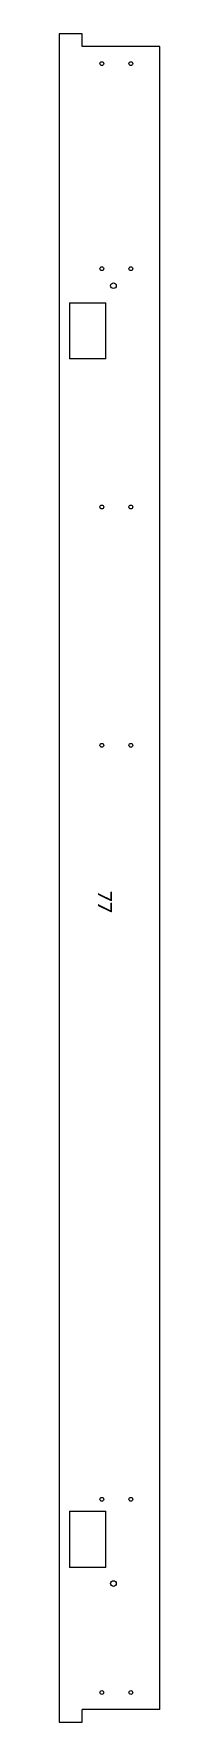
# Model space of a CAD drawing. Header units: millimetres. Extents: x -3052 to -2933, y -909 to 1075.
import ezdxf
from ezdxf.enums import TextEntityAlignment as Align

# ---------------------------------------------------------------- set-up
doc = ezdxf.new("R2010")
doc.units = ezdxf.units.MM
doc.styles.add('TXT_CALIBRI', font='Calibri')

msp = doc.modelspace()

# ---------------------------------------------------------------- linework, layer by layer
at = {"color": 7, "linetype": 'Continuous', "lineweight": 25}
for p, q in [((-3024.1, 1074.5), (-3051.5, 1074.5)), ((-3051.5, 1074.5), (-3051.5, -909.5)), ((-3024.1, 1059.5), (-3024.1, 1074.5)), ((-2932.6, 1059.5), (-3024.1, 1059.5)), ((-2932.6, -894.5), (-2932.6, 1059.5)), ((-3039.1, 758.5), (-3039.1, 692.5)), ((-3039.1, 758.5), (-2996.5, 758.5)), ((-2996.5, 692.5), (-2996.5, 758.5)), ((-2996.5, 692.5), (-3039.1, 692.5)), ((-3039.1, -661.5), (-3039.1, -727.5)), ((-3039.1, -661.5), (-2996.5, -661.5)), ((-2996.5, -727.5), (-2996.5, -661.5)), ((-2996.5, -727.5), (-3039.1, -727.5)), ((-3051.5, -909.5), (-3024.1, -909.5)), ((-3024.1, -909.5), (-3024.1, -894.5)), ((-2932.6, -894.5), (-3024.1, -894.5))]:
    msp.add_line(p, q, dxfattribs=at)
for centre, radius in [((-3001, 1039.5), 2.25), ((-2967, 1039.5), 2.25), ((-3001, 798.5), 2.25), ((-2967, 798.5), 2.25), ((-2987.4, 778.5), 3.3), ((-3001, 518.5), 2.25), ((-2967, 518.5), 2.25), ((-3001, 238.5), 2.25), ((-2967, 238.5), 2.25), ((-3001, -647.5), 2.25), ((-2967, -647.5), 2.25), ((-2987.4, -746.5), 3.3), ((-3001, -874.5), 2.25), ((-2967, -874.5), 2.25)]:
    msp.add_circle(centre, radius, dxfattribs=at)

# ---------------------------------------------------------------- texts
at = {"style": 'TXT_CALIBRI'}
msp.add_text('77', height=16.5, rotation=270, dxfattribs=at).set_placement((-2997.3, 54.6), align=Align.MIDDLE_CENTER)

doc.saveas('drawing.dxf')
